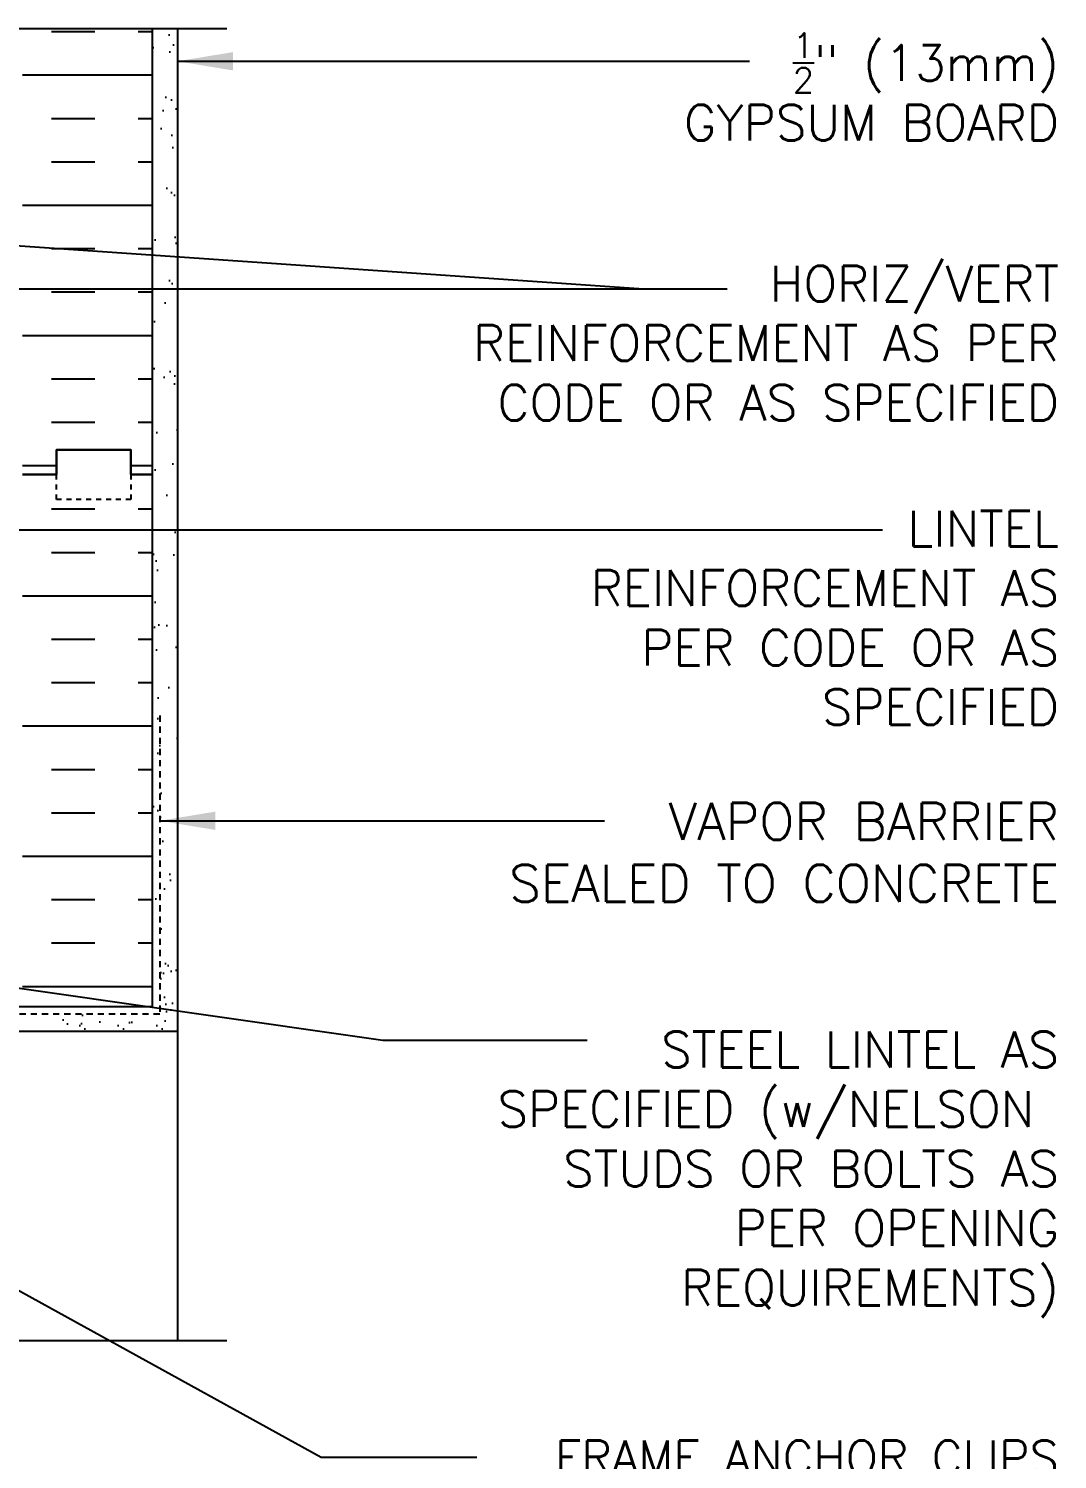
# Model space of a CAD drawing. Header units: inches. Extents: x -6.7 to 48.3, y 74.3 to 149.9.
# Drawn here: x 27.54 to 48.29, y 119.09 to 147.94 of the extents above; entities that cross this region are included whole.
import ezdxf

# ---------------------------------------------------------------- set-up
doc = ezdxf.new("R2010")
doc.units = ezdxf.units.IN
doc.header["$LTSCALE"] = 0.5
doc.header["$MEASUREMENT"] = 0
doc.linetypes.add('DASHED2', pattern=[0.375, 0.25, -0.125])
for name, color, linetype in [('HATCH', 12, 'Continuous'), ('LINE50', 5, 'Continuous'), ('LINE9', 9, 'Continuous'), ('TEXT', 4, 'Continuous')]:
    doc.layers.add(name, color=color, linetype=linetype)
doc.styles.add('DIM', font='romans.shx', dxfattribs={"width": 0.7})
doc.styles.add('ROMANS', font='romans.shx', dxfattribs={"height": 0.75})
doc.styles.get("Standard").update_dxf_attribs({"font": 'romans.shx', "height": 0.75})
doc.dimstyles.new('ext_12', dxfattribs={"dimscale": 12, "dimtxt": 0.09375, "dimasz": 0.09375, "dimexe": 0.09375, "dimexo": 0.0625, "dimgap": 0.0625, "dimtad": 1, "dimdec": 1, "dimzin": 2, "dimdsep": 46, "dimlunit": 4, "dimtxsty": 'DIM', "dimcen": 0.09, "dimdle": 0.09375, "dimclrt": 4, "dimadec": 0, "dimazin": 0, "dimtfac": 1, "dimtdec": 1, "dimtmove": 1, "dimatfit": 3, "dimfxl": 1, "dimfrac": 2, "dimtolj": 1, "dimtzin": 0, "dimarcsym": 0})

msp = doc.modelspace()

# ---------------------------------------------------------------- hatches: boundary and pattern name
at = {"layer": 'HATCH'}
h = msp.add_hatch(dxfattribs=at)
h.set_pattern_fill('INSUL', color=256, scale=7, style=0)
h.paths.add_polyline_path([(15.4161015, 147.931056), (12.7911015, 147.931056), (12.7911015, 138.9446424), (13.2286015, 138.9446424), (13.2286015, 139.4446424), (14.7286015, 139.4446424), (14.7286015, 138.9446424), (15.1661015, 138.9446424), (15.4161015, 138.9446424)])
h.paths.add_polyline_path([(30.0411015, 147.931056), (27.4161015, 147.931056), (27.4161015, 140.9778168), (30.0411015, 140.9778168)])
h.paths.add_polyline_path([(30.0411015, 140.9778168), (27.4161015, 140.9778168), (27.4161015, 138.9446424), (27.6661015, 138.9446424), (28.1036015, 138.9446424), (28.1036015, 139.4446424), (29.6036015, 139.4446424), (29.6036015, 138.9446424), (30.0411015, 138.9446424)])
h = msp.add_hatch(dxfattribs=at)
h.set_pattern_fill('AR-SAND', color=256, scale=0.5, style=0)
h.set_pattern_definition([(37.5, (-2805.8135, -357.8431), (-0.03149668, 0.96341188), [0, -0.76, 0, -0.85, 0, -0.8125]), (7.5, (-2805.8135, -357.8431), (0.88488835, 1.41107303), [0, -0.41, 0, -0.685, 0, -0.2625]), (327.5, (-2806.4285, -357.8431), (1.55707093, 0.00282953), [0, -0.25, 0, -0.9, 0, -1.175]), (317.5, (-2806.4285, -357.8431), (1.5030633, 0.4388378), [0, -0.125, 0, -0.59, 0, -0.675])])
h.paths.add_polyline_path([(30.5411015, 135.0015948), (30.0411015, 135.0015948), (30.0411015, 129.7020107), (30.5411015, 129.7020107)])
h.paths.add_polyline_path([(30.0411015, 135.0015948), (30.5411015, 135.0015948), (30.5411015, 139.2389194), (30.0411015, 139.2389194), (30.0411015, 138.9446424)])
h.paths.add_polyline_path([(30.0411015, 139.2389194), (30.5411015, 139.2389194), (30.5411015, 147.9355848), (30.0411015, 147.9355848)])
h = msp.add_hatch(dxfattribs=at)
h.set_pattern_fill('INSUL', color=256, scale=7, style=0)
h.paths.add_polyline_path([(15.4161015, 138.9446424), (15.1661015, 138.9446424), (14.7286015, 138.9446424), (14.7286015, 138.4446424), (13.2286015, 138.4446424), (13.2286015, 138.9446424), (12.7911015, 138.9446424), (12.7911015, 132.8191834), (13.1358096, 132.8191834), (15.4161015, 135.1038218)])
h.paths.add_polyline_path([(30.0411015, 138.9446424), (29.6036015, 138.9446424), (29.6036015, 138.4446424), (28.1036015, 138.4446424), (28.1036015, 138.9446424), (27.6661015, 138.9446424), (27.4161015, 138.9446424), (27.4161015, 135.6013015), (30.0411015, 135.6013015)])
h.paths.add_polyline_path([(30.0411015, 135.6013015), (27.4161015, 135.6013015), (27.4161015, 128.2148277), (30.0411015, 128.2148277)])
h = msp.add_hatch(dxfattribs=at)
h.set_pattern_fill('AR-SAND', color=256, scale=0.5, style=0)
h.set_pattern_definition([(37.5, (4, 0), (-0.0314967, 0.963412), [0, -0.76, 0, -0.85, 0, -0.8125]), (7.5, (4, 0), (0.884888, 1.411073), [0, -0.41, 0, -0.685, 0, -0.2625]), (327.5, (3.385, 0), (1.557071, 0.0028295), [0, -0.25, 0, -0.9, 0, -1.175]), (317.5, (3.385, 0), (1.503063, 0.438838), [0, -0.125, 0, -0.59, 0, -0.675])])
h.paths.add_polyline_path([(30.5411015, 130.7937086), (30.1852476, 130.7937086), (30.1852476, 128.2148277), (30.5411015, 128.2148277)])
h = msp.add_hatch(dxfattribs=at)
h.set_pattern_fill('AR-SAND', color=256, scale=0.25, style=0)
h.paths.add_polyline_path([(30.5411015, 128.9682614), (30.1852476, 128.9682614), (30.1852476, 128.0695527), (28.595444, 128.0695527), (28.5334023, 127.7148277), (30.5411015, 127.7148277)])
h = msp.add_hatch(dxfattribs=at)
h.set_pattern_fill('AR-SAND', color=256, scale=0.5, style=0)
h.set_pattern_definition([(37.5, (2, 0), (-0.0314967, 0.963412), [0, -0.76, 0, -0.85, 0, -0.8125]), (7.5, (2, 0), (0.884888, 1.411073), [0, -0.41, 0, -0.685, 0, -0.2625]), (327.5, (1.385, 0), (1.557071, 0.0028295), [0, -0.25, 0, -0.9, 0, -1.175]), (317.5, (1.385, 0), (1.503063, 0.438838), [0, -0.125, 0, -0.59, 0, -0.675])])
h.paths.add_polyline_path([(28.5411015, 128.2148277), (28.1852476, 128.2148277), (28.1852476, 128.0695527), (19.2122751, 128.0695527, 0.6856263079), (19.278634, 127.7148277), (28.5411015, 127.7148277)])

# ---------------------------------------------------------------- linework, layer by layer
for q in [(30.5411015, 123.3470569), (30.5411015, 121.4812634)]:
    msp.add_line((30.5411015, 127.7148277), q, dxfattribs=at)
at = {"layer": 'HATCH', "color": 6, "linetype": 'DASHED2'}
msp.add_lwpolyline([(30.1852476, 134.0880902), (30.1852476, 128.0695527), (17.2122751, 128.0695527)], dxfattribs=at)
at = {"layer": 'LINE50'}
for p, q in [((30.0411015, 138.9446424), (30.0411015, 147.931056)), ((28.1036015, 138.9446424), (28.1036015, 139.4446424)), ((28.1036015, 139.4446424), (29.6036015, 139.4446424)), ((29.6036015, 139.4446424), (29.6036015, 138.9446424)), ((27.4161015, 138.9446424), (27.6661015, 138.9446424)), ((27.6661015, 138.9446424), (28.1036015, 138.9446424)), ((29.6036015, 138.9446424), (30.0411015, 138.9446424)), ((30.0411015, 128.2148277), (15.4161015, 128.2148277))]:
    msp.add_line(p, q, dxfattribs=at)
msp.add_lwpolyline([(30.0411015, 128.2148277), (30.0411015, 138.9446424), (29.6036015, 138.9446424), (29.6036015, 139.4446424), (28.1036015, 139.4446424), (28.1036015, 138.9446424), (27.6661015, 138.9446424), (27.4161015, 138.9446424)], dxfattribs=at)
at = {"layer": 'LINE9'}
for p, q in [((31.5411015, 147.931056), (20.4161015, 147.931056)), ((30.5411015, 147.931056), (30.5411015, 127.7148277)), ((30.5411015, 127.7148277), (17.275865, 127.7148277)), ((31.5411015, 121.4812634), (20.4161015, 121.4812634))]:
    msp.add_line(p, q, dxfattribs=at)
at = {"layer": 'LINE9', "linetype": 'DASHED2', "ltscale": 0.15}
msp.add_lwpolyline([(29.6036015, 138.9446424), (29.6036015, 138.9446424), (29.6036015, 138.4446424), (28.1036015, 138.4446424), (28.1036015, 138.9446424), (28.1036015, 138.9446424)], dxfattribs=at)

# ---------------------------------------------------------------- texts
at = {"layer": 'TEXT', "char_height": 0.72, "attachment_point": 6}
for s, insert, width in [('\\A1;{\\H0.7x;\\S1/2;}" (13mm) GYPSUM BOARD', (48.3206315, 146.7645496), 9.475700367), ('HORIZ/VERT REINFORCEMENT AS PER CODE OR AS SPECIFIED', (48.3206315, 141.5948586), 13.971097674), ('LINTEL REINFORCEMENT AS PER CODE OR AS SPECIFIED', (48.3206315, 136.0567904), 11.679221649), ('\\pt9.36;STEEL LINTEL AS SPECIFIED (w/NELSON  STUDS OR BOLTS AS PER OPENING REQUIREMENTS)', (48.3206315, 124.8335649), 13.165232317)]:
    msp.add_mtext(s, dxfattribs=dict(at, insert=insert, width=width))
at = {"layer": 'TEXT', "char_height": 0.75, "attachment_point": 3, "style": 'ROMANS'}
for s, insert, width in [('VAPOR BARRIER SEALED TO CONCRETE', (48.3206315, 132.3282772), 12.574050033), ('{\\H0.9167x;FRAME ANCHOR CLIPS SECURED TO CONCRETE AND FRAME AS SPECIFIED}', (48.3206315, 119.4686078), 13.820396342)]:
    msp.add_mtext(s, dxfattribs=dict(at, insert=insert, width=width))

# ---------------------------------------------------------------- leaders
at = {"layer": 'TEXT'}
for points in [[(30.5411015, 147.2772135), (40.3968213, 147.2772135), (42.0833333, 147.2772135)], [(19.6601487, 144.0860914), (39.943544, 142.6890032), (41.630056, 142.6890032)], [(21.4160974, 142.6890032), (39.943544, 142.6890032), (41.630056, 142.6890032)], [(18.5687321, 137.8268578), (43.0788625, 137.8338436), (44.7653745, 137.8338436)], [(30.1852476, 131.9647285), (37.46961, 131.9647285), (39.156122, 131.9647285)], [(17.2122751, 128.0695527), (33.4429483, 119.137315), (36.5818039, 119.137315)]]:
    msp.add_leader(points, dimstyle='ext_12', override={"dimgap": 0.0625, "dimtad": 0}, dxfattribs=at)
msp.add_leader([(17.2443334, 130.0363182), (34.6842257, 127.5395017), (38.8074228, 127.5395017)], dimstyle='ext_12', dxfattribs=at)

doc.saveas('drawing.dxf')
